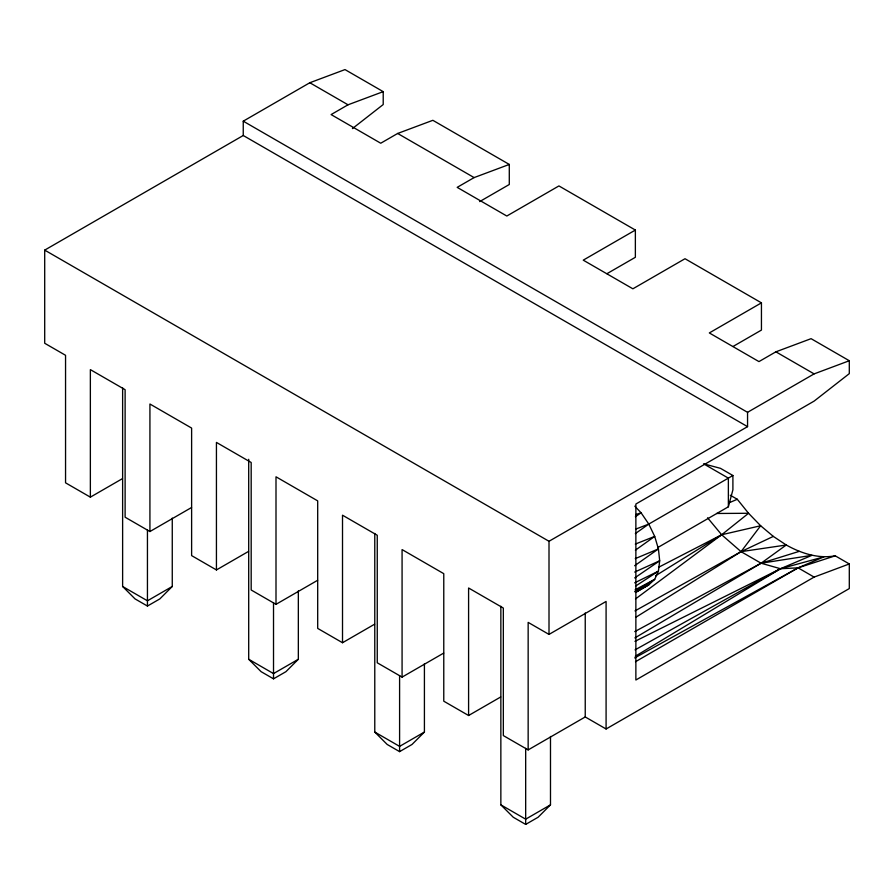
<?xml version="1.0" encoding="UTF-8"?>
<svg xmlns="http://www.w3.org/2000/svg" width="894" height="894" viewBox="0 0 894 894"><rect width="100%" height="100%" fill="white"/><g stroke="black" fill="none" stroke-linecap="round" stroke-linejoin="round"><path stroke-width="1.34" d="M728.364 506.797L732.901 489.845L732.901 475.507L720.497 468.344L703.544 463.807L728.364 478.134L728.364 506.797L657.649 547.62M635.6 617.408L741.059 551.654L760.638 525.75L748.546 513.279L737.293 499.277L730.264 495.22M172.263 518.095L172.263 586.475L159.858 598.891L147.443 606.054L135.039 598.891L122.623 586.475L122.623 387.895M298.339 590.889L298.339 659.269L285.935 671.673L273.519 678.837L261.115 671.673L248.7 659.269L248.7 459.304M424.415 663.683L424.415 732.052L412.011 744.467L399.596 751.63L387.191 744.467L374.776 732.052L374.776 533.472M550.492 736.466L550.492 804.846L538.087 817.25L525.672 824.413L513.268 817.25L500.852 804.846L500.852 606.266M635.489 598.946L721.659 534.757L748.546 513.279L716.575 513.48M352.426 128.591L383.213 104.542L383.213 91.646L344.995 69.587L309.816 82.74L243.246 121.171L243.246 135.497L747.552 426.65L747.552 412.324L243.246 121.171M634.896 637.914L761.085 563.22L786.262 545.005C801.046 553.274 818.166 558.951 835.231 555.822L849.3 563.946L849.3 588.565L606.087 728.99L585.235 716.954L528.153 749.91L503.333 735.583L503.333 608.054L468.59 587.995L468.59 715.513L443.77 701.187L443.77 573.669L402.077 549.587L402.077 677.116L377.257 662.789L377.257 535.26L342.514 515.201L342.514 642.73L317.694 628.404L317.694 500.875L276 476.804L276 604.333L251.18 589.995L251.18 462.477L216.437 442.418L216.437 569.936L191.618 555.61L191.618 428.081L149.924 404.01L149.924 531.539L125.115 517.213L125.115 389.683L90.361 369.624L90.361 497.153L65.553 482.827L65.553 355.298L44.7 343.262L44.7 250.119L243.246 135.497M635.377 550.201L654.699 536.4L648.787 524.074L641.076 512.798L634.796 506.16M635.332 533.606L648.787 524.074L635.802 529.092M634.628 565.734L658.42 548.905L654.699 536.4L635.31 544.088M635.366 516.743L641.076 512.798L635.813 514.564M634.695 577.926L659.694 560.773L658.42 548.905L635.265 558.627M635.556 586.106L658.42 571.165L659.694 560.773L634.695 572.071M655.57 575.758L721.659 534.757L760.638 525.75L773.31 536.4L786.262 545.005L741.059 551.654L634.997 610.904M634.673 591.604L654.699 579.379L658.42 571.165L634.684 582.821M635.276 656.274L780.496 568.729L811.886 555.342L761.085 563.22L634.762 631.611M383.213 91.646L348.034 104.799L331.104 114.577L380.732 143.23L397.662 133.463L432.852 120.31L509.289 164.44L509.289 184.499L479.676 201.597M509.289 164.44L474.111 177.593L457.18 187.36L506.809 216.024L558.929 185.93L635.366 230.06L635.366 257.293L606.937 273.698M90.361 497.153L122.478 478.614M635.366 230.06L583.246 260.154L632.885 288.807L685.005 258.724L761.442 302.854L761.442 330.076L733.013 346.492M149.924 531.539L191.551 507.513M172.263 586.475L147.443 600.802L122.623 586.475M216.437 569.936L248.554 551.397M761.442 302.854L709.322 332.937L758.961 361.601L775.891 351.823L811.081 338.67L849.3 360.74L849.3 373.636L814.11 401.115L635.869 504.026L635.869 680.01L814.11 577.099L849.3 563.946M276 604.333L317.627 580.295M298.339 659.269L273.519 673.595L248.7 659.269M342.514 642.73L374.62 624.191M747.552 412.324L814.11 373.893L849.3 360.74M44.7 250.119L549.005 541.283L747.552 426.65M648.061 524.499L732.901 475.507M402.077 677.116L443.703 653.089M528.153 749.91L528.153 622.38L549.005 634.416L606.087 601.461L606.087 728.99M424.415 732.052L399.596 746.378L374.776 732.052M468.59 715.513L500.696 696.985M635.5 661.716L798.085 567.846L823.977 556.839L780.496 568.729L634.964 641.344M550.492 804.846L525.672 819.172L500.852 804.846M635.042 649.882L780.496 568.729L798.085 567.846L835.231 555.822M634.695 657.939L798.085 567.846L814.11 577.099M635.12 589.805L654.699 579.379L648.787 584.866L635.5 592.454L648.787 584.866L646.217 585.659M658.722 567.209L721.659 534.757L741.059 551.654L761.085 563.22L780.496 568.729M741.059 551.654L773.31 536.4M729.627 502.573L737.293 499.277M761.085 563.22L799.214 551.363M309.816 82.74L348.034 104.799M397.662 133.463L474.111 177.593M775.891 351.823L814.11 373.893M707.579 517.805L721.659 534.757M585.235 612.993L585.235 716.954M549.005 541.283L549.005 634.416M525.672 748.345L525.672 824.413M399.596 675.562L399.596 751.63M273.519 602.768L273.519 678.837M147.443 529.986L147.443 606.054"/></g></svg>
